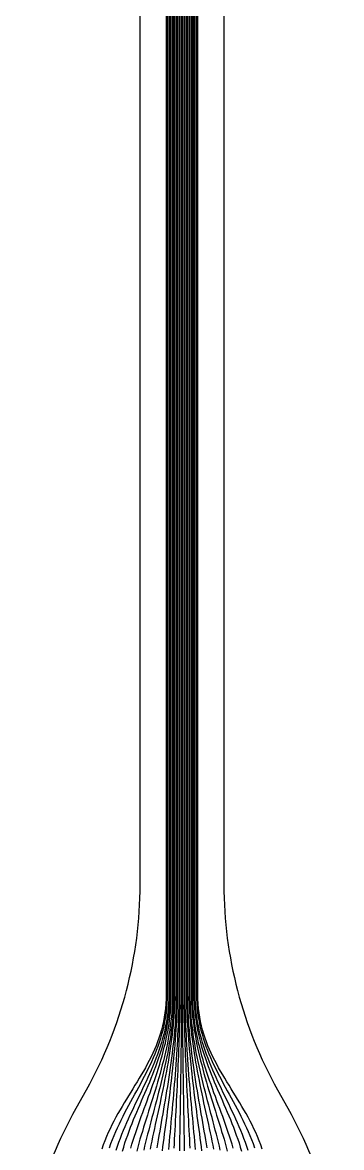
# Model space of a CAD drawing. Header units: millimetres. Extents: x 0 to 9.6, y 0 to 26.9.
# Drawn here: x 4.398 to 5.159, y 21.484 to 24.167 of the extents above; entities that cross this region are included whole.
import ezdxf

# ---------------------------------------------------------------- set-up
doc = ezdxf.new("R2010")
doc.units = ezdxf.units.MM
doc.header["$MEASUREMENT"] = 0
doc.layers.add('Insulation', color=112, linetype='Continuous')
doc.layers.add('Metal', color=52, linetype='Continuous')

msp = doc.modelspace()

# ---------------------------------------------------------------- linework, layer by layer
at = {"layer": 'Insulation'}
msp.add_lwpolyline([(4.398, 4.35), (4.398, 21.0887, -0.128513), (4.5259, 21.5779), (4.5506, 21.6221, 0.128513), (4.6785, 22.1113), (4.6785, 26.75, -0.414214), (4.7785, 26.85, -0.414214), (4.8785, 26.75), (4.8785, 22.1113, 0.128513), (5.0064, 21.6221), (5.0311, 21.5779, -0.128513), (5.159, 21.0887), (5.159, 4.35, 0.414214)], format="xyb", dxfattribs=at)
at = {"layer": 'Metal'}
for points in [[(4.741, 25.2095), (4.741, 21.85, -0.004287), (4.741, 21.85), (4.7408, 21.8384), (4.7402, 21.8271), (4.7393, 21.816), (4.7379, 21.8052), (4.7363, 21.7947), (4.7343, 21.7844), (4.732, 21.7743), (4.7294, 21.7645), (4.7266, 21.7548), (4.7235, 21.7453), (4.7201, 21.736), (4.7165, 21.7269), (4.7127, 21.7179), (4.7087, 21.709), (4.7045, 21.7003), (4.7001, 21.6916), (4.6956, 21.683), (4.691, 21.6746), (4.6862, 21.6661), (4.6814, 21.6578), (4.6764, 21.6494), (4.6714, 21.6411), (4.6663, 21.6328), (4.6612, 21.6245), (4.6561, 21.6162), (4.6509, 21.6078), (4.6458, 21.5994), (4.6407, 21.591), (4.6356, 21.5824), (4.6306, 21.5738), (4.6256, 21.5651), (4.6208, 21.5563), (4.616, 21.5474), (4.6114, 21.5383), (4.6069, 21.5291), (4.6025, 21.5197), (4.5983, 21.5101), (4.5943, 21.5003), (4.5905, 21.4904), (4.5869, 21.4802)], [(4.6055, 21.4837), (4.609, 21.4936), (4.6127, 21.5032), (4.6166, 21.5128), (4.6206, 21.5221), (4.6247, 21.5314), (4.629, 21.5406), (4.6334, 21.5496), (4.6379, 21.5586), (4.6424, 21.5675), (4.647, 21.5763), (4.6517, 21.585), (4.6564, 21.5938), (4.6611, 21.6024), (4.6659, 21.6111), (4.6706, 21.6197), (4.6753, 21.6283), (4.68, 21.637), (4.6846, 21.6456), (4.6891, 21.6543), (4.6936, 21.663), (4.698, 21.6718), (4.7023, 21.6806), (4.7064, 21.6895), (4.7104, 21.6985), (4.7143, 21.7075), (4.718, 21.7167), (4.7215, 21.726), (4.7248, 21.7354), (4.7279, 21.7449), (4.7307, 21.7546), (4.7334, 21.7644), (4.7357, 21.7744), (4.7378, 21.7846), (4.7397, 21.795), (4.7412, 21.8055), (4.7424, 21.8163), (4.7433, 21.8273), (4.7438, 21.8385), (4.744, 21.85, 0.003996), (4.744, 21.85), (4.744, 25.2095, 0.002558)], [(4.747, 25.2095), (4.747, 21.85, -0.003697), (4.747, 21.85), (4.7468, 21.8387), (4.7463, 21.8276), (4.7455, 21.8166), (4.7444, 21.8059), (4.743, 21.7953), (4.7414, 21.7848), (4.7395, 21.7745), (4.7373, 21.7644), (4.7349, 21.7544), (4.7323, 21.7445), (4.7294, 21.7347), (4.7264, 21.725), (4.7232, 21.7155), (4.7198, 21.706), (4.7163, 21.6967), (4.7127, 21.6874), (4.7089, 21.6781), (4.705, 21.669), (4.701, 21.6599), (4.6969, 21.6508), (4.6928, 21.6418), (4.6885, 21.6328), (4.6843, 21.6239), (4.68, 21.6149), (4.6757, 21.606), (4.6713, 21.597), (4.667, 21.5881), (4.6627, 21.5791), (4.6585, 21.5701), (4.6542, 21.5611), (4.6501, 21.552), (4.646, 21.5429), (4.642, 21.5338), (4.6381, 21.5245), (4.6343, 21.5152), (4.6307, 21.5058), (4.6272, 21.4964), (4.6238, 21.4868), (4.6206, 21.4771)], [(4.6363, 21.4758), (4.6393, 21.4854), (4.6423, 21.495), (4.6455, 21.5044), (4.6488, 21.5138), (4.6523, 21.5231), (4.6558, 21.5324), (4.6594, 21.5415), (4.6631, 21.5507), (4.6668, 21.5598), (4.6706, 21.5688), (4.6745, 21.5778), (4.6783, 21.5868), (4.6822, 21.5958), (4.6861, 21.6048), (4.69, 21.6138), (4.6938, 21.6228), (4.6977, 21.6318), (4.7014, 21.6409), (4.7052, 21.6499), (4.7088, 21.6591), (4.7124, 21.6682), (4.7159, 21.6774), (4.7193, 21.6867), (4.7226, 21.6961), (4.7257, 21.7055), (4.7287, 21.715), (4.7316, 21.7247), (4.7343, 21.7344), (4.7368, 21.7442), (4.7392, 21.7541), (4.7413, 21.7642), (4.7433, 21.7744), (4.745, 21.7847), (4.7465, 21.7952), (4.7477, 21.8058), (4.7487, 21.8166), (4.7494, 21.8275), (4.7499, 21.8387), (4.75, 21.85, 0.003301), (4.75, 21.85), (4.75, 25.2095, 0.002558)], [(4.656, 21.4828), (4.6588, 21.4922), (4.6618, 21.5015), (4.6649, 21.5109), (4.668, 21.5203), (4.6712, 21.5297), (4.6745, 21.5391), (4.6779, 21.5485), (4.6813, 21.558), (4.6848, 21.5674), (4.6883, 21.5769), (4.6918, 21.5864), (4.6952, 21.5959), (4.6987, 21.6055), (4.7022, 21.615), (4.7057, 21.6247), (4.7091, 21.6343), (4.7125, 21.644), (4.7158, 21.6537), (4.719, 21.6635), (4.7221, 21.6733), (4.7252, 21.6832), (4.7282, 21.6931), (4.731, 21.7031), (4.7337, 21.7132), (4.7363, 21.7233), (4.7388, 21.7334), (4.7411, 21.7436), (4.7432, 21.7539), (4.7451, 21.7643), (4.7469, 21.7747), (4.7484, 21.7852), (4.7498, 21.7958), (4.7509, 21.8065), (4.7518, 21.8172), (4.7525, 21.8281), (4.7529, 21.839), (4.753, 21.85, 0.003075), (4.753, 21.85), (4.753, 25.2095, 0.002558)], [(4.756, 25.2095), (4.756, 21.85, -0.002751), (4.756, 21.85), (4.7559, 21.8391), (4.7555, 21.8283), (4.755, 21.8175), (4.7542, 21.8068), (4.7532, 21.7961), (4.752, 21.7854), (4.7506, 21.7748), (4.7491, 21.7642), (4.7473, 21.7537), (4.7455, 21.7432), (4.7435, 21.7327), (4.7413, 21.7223), (4.739, 21.7119), (4.7366, 21.7016), (4.7341, 21.6913), (4.7315, 21.681), (4.7288, 21.6708), (4.726, 21.6606), (4.7231, 21.6505), (4.7202, 21.6404), (4.7173, 21.6304), (4.7142, 21.6204), (4.7112, 21.6104), (4.7081, 21.6005), (4.705, 21.5907), (4.702, 21.5808), (4.6989, 21.5711), (4.6958, 21.5613), (4.6928, 21.5516), (4.6897, 21.542), (4.6868, 21.5324), (4.6839, 21.5228), (4.681, 21.5133), (4.6782, 21.5039), (4.6755, 21.4944), (4.6729, 21.4851), (4.6704, 21.4757)], [(4.759, 25.2095), (4.759, 21.85, -0.002417), (4.759, 21.85), (4.7589, 21.8393), (4.7586, 21.8286), (4.7581, 21.8178), (4.7574, 21.8071), (4.7565, 21.7964), (4.7555, 21.7856), (4.7543, 21.7749), (4.753, 21.7642), (4.7515, 21.7534), (4.7499, 21.7427), (4.7481, 21.732), (4.7463, 21.7214), (4.7443, 21.7107), (4.7422, 21.7001), (4.74, 21.6895), (4.7378, 21.6789), (4.7354, 21.6684), (4.733, 21.6579), (4.7305, 21.6474), (4.728, 21.637), (4.7254, 21.6266), (4.7228, 21.6163), (4.7202, 21.606), (4.7175, 21.5957), (4.7148, 21.5856), (4.7122, 21.5754), (4.7095, 21.5654), (4.7068, 21.5554), (4.7042, 21.5455), (4.7016, 21.5356), (4.699, 21.5258), (4.6965, 21.5161), (4.694, 21.5065), (4.6916, 21.497), (4.6892, 21.4875), (4.687, 21.4781)], [(4.703, 21.4806), (4.705, 21.4901), (4.707, 21.4997), (4.7091, 21.5094), (4.7112, 21.5193), (4.7134, 21.5293), (4.7156, 21.5393), (4.7179, 21.5495), (4.7201, 21.5597), (4.7224, 21.5701), (4.7246, 21.5805), (4.7269, 21.591), (4.7291, 21.6015), (4.7314, 21.6121), (4.7336, 21.6228), (4.7358, 21.6335), (4.7379, 21.6443), (4.74, 21.6551), (4.742, 21.6659), (4.744, 21.6768), (4.7459, 21.6877), (4.7478, 21.6986), (4.7495, 21.7095), (4.7512, 21.7204), (4.7528, 21.7314), (4.7543, 21.7423), (4.7557, 21.7532), (4.7569, 21.7641), (4.758, 21.775), (4.7591, 21.7858), (4.7599, 21.7966), (4.7607, 21.8074), (4.7612, 21.8181), (4.7617, 21.8288), (4.7619, 21.8394), (4.762, 21.85, 0.002075), (4.762, 21.85), (4.762, 25.2095, 0.002558)], [(4.765, 25.2095), (4.765, 21.85, -0.001722), (4.765, 21.85), (4.7649, 21.8396), (4.7647, 21.8291), (4.7644, 21.8184), (4.7639, 21.8077), (4.7633, 21.7969), (4.7626, 21.786), (4.7618, 21.7751), (4.7608, 21.764), (4.7598, 21.753), (4.7587, 21.7419), (4.7575, 21.7307), (4.7562, 21.7195), (4.7548, 21.7083), (4.7534, 21.6971), (4.7519, 21.6859), (4.7503, 21.6747), (4.7487, 21.6635), (4.747, 21.6523), (4.7453, 21.6412), (4.7435, 21.63), (4.7418, 21.619), (4.7399, 21.608), (4.7381, 21.597), (4.7363, 21.5862), (4.7344, 21.5754), (4.7326, 21.5647), (4.7307, 21.554), (4.7289, 21.5435), (4.7271, 21.5332), (4.7252, 21.5229), (4.7235, 21.5127), (4.7217, 21.5027), (4.72, 21.4929), (4.7183, 21.4832)], [(4.7317, 21.4763), (4.733, 21.4861), (4.7343, 21.496), (4.7357, 21.5062), (4.7371, 21.5165), (4.7385, 21.527), (4.7399, 21.5376), (4.7413, 21.5484), (4.7428, 21.5593), (4.7442, 21.5703), (4.7457, 21.5814), (4.7471, 21.5926), (4.7485, 21.6038), (4.7499, 21.6152), (4.7513, 21.6266), (4.7527, 21.638), (4.754, 21.6495), (4.7553, 21.661), (4.7566, 21.6726), (4.7578, 21.6841), (4.7589, 21.6956), (4.7601, 21.7071), (4.7611, 21.7186), (4.7621, 21.73), (4.7631, 21.7414), (4.764, 21.7527), (4.7648, 21.764), (4.7655, 21.7752), (4.7661, 21.7862), (4.7667, 21.7972), (4.7671, 21.808), (4.7675, 21.8187), (4.7678, 21.8293), (4.7679, 21.8397), (4.768, 21.85, 0.001359), (4.768, 21.85), (4.768, 25.2095, 0.002558)], [(4.771, 25.2095), (4.771, 21.85, -0.000985), (4.771, 21.85), (4.771, 21.8399), (4.7708, 21.8296), (4.7707, 21.819), (4.7704, 21.8083), (4.7701, 21.7975), (4.7697, 21.7864), (4.7692, 21.7752), (4.7687, 21.7639), (4.7681, 21.7525), (4.7675, 21.741), (4.7668, 21.7294), (4.7661, 21.7177), (4.7653, 21.7059), (4.7645, 21.6941), (4.7637, 21.6823), (4.7628, 21.6705), (4.7619, 21.6586), (4.761, 21.6467), (4.76, 21.6349), (4.7591, 21.6231), (4.7581, 21.6114), (4.7571, 21.5997), (4.7561, 21.5881), (4.755, 21.5766), (4.754, 21.5652), (4.753, 21.5539), (4.752, 21.5427), (4.7509, 21.5317), (4.7499, 21.5208), (4.7489, 21.5101), (4.7479, 21.4996), (4.747, 21.4893), (4.746, 21.4793)], [(4.7596, 21.4827), (4.7602, 21.4931), (4.7607, 21.5038), (4.7614, 21.5147), (4.762, 21.5258), (4.7626, 21.537), (4.7632, 21.5485), (4.7638, 21.5601), (4.7644, 21.5718), (4.765, 21.5836), (4.7656, 21.5956), (4.7663, 21.6076), (4.7668, 21.6197), (4.7674, 21.6318), (4.768, 21.644), (4.7686, 21.6561), (4.7691, 21.6683), (4.7696, 21.6805), (4.7701, 21.6926), (4.7706, 21.7047), (4.7711, 21.7168), (4.7715, 21.7287), (4.7719, 21.7406), (4.7723, 21.7523), (4.7726, 21.7639), (4.7729, 21.7753), (4.7732, 21.7866), (4.7734, 21.7977), (4.7736, 21.8086), (4.7738, 21.8193), (4.7739, 21.8298), (4.774, 21.84), (4.774, 21.85, 0.0006), (4.774, 21.85), (4.774, 25.2095, 0.002558)], [(4.777, 25.2095), (4.777, 21.85, -0.000203), (4.777, 21.85), (4.777, 21.8402), (4.777, 21.8301), (4.7769, 21.8197), (4.7769, 21.809), (4.7768, 21.798), (4.7767, 21.7868), (4.7766, 21.7754), (4.7765, 21.7638), (4.7764, 21.7521), (4.7763, 21.7401), (4.7762, 21.728), (4.776, 21.7158), (4.7759, 21.7035), (4.7757, 21.6912), (4.7755, 21.6787), (4.7754, 21.6662), (4.7752, 21.6537), (4.775, 21.6412), (4.7748, 21.6287), (4.7746, 21.6162), (4.7744, 21.6038), (4.7742, 21.5914), (4.774, 21.5791), (4.7738, 21.567), (4.7736, 21.555), (4.7734, 21.5431), (4.7732, 21.5314), (4.773, 21.5198), (4.7728, 21.5085), (4.7726, 21.4974), (4.7724, 21.4866), (4.7722, 21.476)], [(4.7848, 21.476), (4.7846, 21.4866), (4.7844, 21.4974), (4.7842, 21.5085), (4.784, 21.5198), (4.7838, 21.5314), (4.7836, 21.5431), (4.7834, 21.555), (4.7832, 21.567), (4.783, 21.5791), (4.7828, 21.5914), (4.7826, 21.6038), (4.7824, 21.6162), (4.7822, 21.6287), (4.782, 21.6412), (4.7818, 21.6537), (4.7816, 21.6662), (4.7815, 21.6787), (4.7813, 21.6912), (4.7811, 21.7035), (4.781, 21.7158), (4.7808, 21.728), (4.7807, 21.7401), (4.7806, 21.7521), (4.7805, 21.7638), (4.7804, 21.7754), (4.7803, 21.7868), (4.7802, 21.798), (4.7801, 21.809), (4.7801, 21.8197), (4.78, 21.8301), (4.78, 21.8402), (4.78, 21.85, -0.000203), (4.78, 21.85), (4.78, 25.2095, -0.002886)], [(4.783, 25.2095), (4.783, 21.85, 0.0006), (4.783, 21.85), (4.783, 21.84), (4.7831, 21.8298), (4.7832, 21.8193), (4.7834, 21.8086), (4.7836, 21.7977), (4.7838, 21.7866), (4.7841, 21.7753), (4.7844, 21.7639), (4.7847, 21.7523), (4.7851, 21.7406), (4.7855, 21.7287), (4.7859, 21.7168), (4.7864, 21.7047), (4.7869, 21.6926), (4.7874, 21.6805), (4.7879, 21.6683), (4.7884, 21.6561), (4.789, 21.644), (4.7896, 21.6318), (4.7902, 21.6197), (4.7907, 21.6076), (4.7914, 21.5956), (4.792, 21.5836), (4.7926, 21.5718), (4.7932, 21.5601), (4.7938, 21.5485), (4.7944, 21.537), (4.795, 21.5258), (4.7956, 21.5147), (4.7963, 21.5038), (4.7968, 21.4931), (4.7974, 21.4827)], [(4.811, 21.4793), (4.81, 21.4893), (4.8091, 21.4996), (4.8081, 21.5101), (4.8071, 21.5208), (4.8061, 21.5317), (4.805, 21.5427), (4.804, 21.5539), (4.803, 21.5652), (4.802, 21.5766), (4.8009, 21.5881), (4.7999, 21.5997), (4.7989, 21.6114), (4.7979, 21.6231), (4.797, 21.6349), (4.796, 21.6467), (4.7951, 21.6586), (4.7942, 21.6705), (4.7933, 21.6823), (4.7925, 21.6941), (4.7917, 21.7059), (4.7909, 21.7177), (4.7902, 21.7294), (4.7895, 21.741), (4.7889, 21.7525), (4.7883, 21.7639), (4.7878, 21.7752), (4.7873, 21.7864), (4.7869, 21.7975), (4.7866, 21.8083), (4.7863, 21.819), (4.7862, 21.8296), (4.786, 21.8399), (4.786, 21.85, -0.000985), (4.786, 21.85), (4.786, 25.2095, -0.002886)], [(4.789, 25.2095), (4.789, 21.85, 0.001359), (4.789, 21.85), (4.7891, 21.8397), (4.7892, 21.8293), (4.7895, 21.8187), (4.7899, 21.808), (4.7903, 21.7972), (4.7909, 21.7862), (4.7915, 21.7752), (4.7922, 21.764), (4.793, 21.7527), (4.7939, 21.7414), (4.7949, 21.73), (4.7959, 21.7186), (4.7969, 21.7071), (4.7981, 21.6956), (4.7992, 21.6841), (4.8004, 21.6726), (4.8017, 21.661), (4.803, 21.6495), (4.8043, 21.638), (4.8057, 21.6266), (4.8071, 21.6152), (4.8085, 21.6038), (4.8099, 21.5926), (4.8113, 21.5814), (4.8128, 21.5703), (4.8142, 21.5593), (4.8157, 21.5484), (4.8171, 21.5376), (4.8185, 21.527), (4.8199, 21.5165), (4.8213, 21.5062), (4.8227, 21.496), (4.824, 21.4861), (4.8253, 21.4763)], [(4.8387, 21.4832), (4.837, 21.4929), (4.8353, 21.5027), (4.8335, 21.5127), (4.8318, 21.5229), (4.8299, 21.5332), (4.8281, 21.5435), (4.8263, 21.554), (4.8244, 21.5647), (4.8226, 21.5754), (4.8207, 21.5862), (4.8189, 21.597), (4.8171, 21.608), (4.8152, 21.619), (4.8135, 21.63), (4.8117, 21.6412), (4.81, 21.6523), (4.8083, 21.6635), (4.8067, 21.6747), (4.8051, 21.6859), (4.8036, 21.6971), (4.8022, 21.7083), (4.8008, 21.7195), (4.7995, 21.7307), (4.7983, 21.7419), (4.7972, 21.753), (4.7962, 21.764), (4.7952, 21.7751), (4.7944, 21.786), (4.7937, 21.7969), (4.7931, 21.8077), (4.7926, 21.8184), (4.7923, 21.8291), (4.7921, 21.8396), (4.792, 21.85, -0.001722), (4.792, 21.85), (4.792, 25.2095, -0.002886)], [(4.795, 25.2095), (4.795, 21.85, 0.002075), (4.795, 21.85), (4.7951, 21.8394), (4.7953, 21.8288), (4.7958, 21.8181), (4.7963, 21.8074), (4.7971, 21.7966), (4.7979, 21.7858), (4.799, 21.775), (4.8001, 21.7641), (4.8013, 21.7532), (4.8027, 21.7423), (4.8042, 21.7314), (4.8058, 21.7204), (4.8075, 21.7095), (4.8092, 21.6986), (4.8111, 21.6877), (4.813, 21.6768), (4.815, 21.6659), (4.817, 21.6551), (4.8191, 21.6443), (4.8212, 21.6335), (4.8234, 21.6228), (4.8256, 21.6121), (4.8279, 21.6015), (4.8301, 21.591), (4.8324, 21.5805), (4.8346, 21.5701), (4.8369, 21.5597), (4.8391, 21.5495), (4.8414, 21.5393), (4.8436, 21.5293), (4.8458, 21.5193), (4.8479, 21.5094), (4.85, 21.4997), (4.852, 21.4901), (4.854, 21.4806)], [(4.87, 21.4781), (4.8678, 21.4875), (4.8654, 21.497), (4.863, 21.5065), (4.8605, 21.5161), (4.858, 21.5258), (4.8554, 21.5356), (4.8528, 21.5455), (4.8502, 21.5554), (4.8475, 21.5654), (4.8448, 21.5754), (4.8422, 21.5856), (4.8395, 21.5957), (4.8368, 21.606), (4.8342, 21.6163), (4.8316, 21.6266), (4.829, 21.637), (4.8265, 21.6474), (4.824, 21.6579), (4.8216, 21.6684), (4.8192, 21.6789), (4.817, 21.6895), (4.8148, 21.7001), (4.8127, 21.7107), (4.8107, 21.7214), (4.8089, 21.732), (4.8071, 21.7427), (4.8055, 21.7534), (4.804, 21.7642), (4.8027, 21.7749), (4.8015, 21.7856), (4.8005, 21.7964), (4.7996, 21.8071), (4.7989, 21.8178), (4.7984, 21.8286), (4.7981, 21.8393), (4.798, 21.85, -0.002417), (4.798, 21.85), (4.798, 25.2095, -0.002886)], [(4.801, 25.2095), (4.801, 21.85, 0.002751), (4.801, 21.85), (4.8011, 21.8391), (4.8015, 21.8283), (4.802, 21.8175), (4.8028, 21.8068), (4.8038, 21.7961), (4.805, 21.7854), (4.8064, 21.7748), (4.8079, 21.7642), (4.8097, 21.7537), (4.8115, 21.7432), (4.8135, 21.7327), (4.8157, 21.7223), (4.818, 21.7119), (4.8204, 21.7016), (4.8229, 21.6913), (4.8255, 21.681), (4.8282, 21.6708), (4.831, 21.6606), (4.8339, 21.6505), (4.8368, 21.6404), (4.8397, 21.6304), (4.8428, 21.6204), (4.8458, 21.6104), (4.8489, 21.6005), (4.852, 21.5907), (4.855, 21.5808), (4.8581, 21.5711), (4.8612, 21.5613), (4.8642, 21.5516), (4.8673, 21.542), (4.8702, 21.5324), (4.8731, 21.5228), (4.876, 21.5133), (4.8788, 21.5039), (4.8815, 21.4944), (4.8841, 21.4851), (4.8866, 21.4757)], [(4.901, 21.4828), (4.8982, 21.4922), (4.8952, 21.5015), (4.8921, 21.5109), (4.889, 21.5203), (4.8858, 21.5297), (4.8825, 21.5391), (4.8791, 21.5485), (4.8757, 21.558), (4.8722, 21.5674), (4.8687, 21.5769), (4.8652, 21.5864), (4.8618, 21.5959), (4.8583, 21.6055), (4.8548, 21.615), (4.8513, 21.6247), (4.8479, 21.6343), (4.8445, 21.644), (4.8412, 21.6537), (4.838, 21.6635), (4.8349, 21.6733), (4.8318, 21.6832), (4.8288, 21.6931), (4.826, 21.7031), (4.8233, 21.7132), (4.8207, 21.7233), (4.8182, 21.7334), (4.8159, 21.7436), (4.8138, 21.7539), (4.8119, 21.7643), (4.8101, 21.7747), (4.8086, 21.7852), (4.8072, 21.7958), (4.8061, 21.8065), (4.8052, 21.8172), (4.8045, 21.8281), (4.8041, 21.839), (4.804, 21.85, -0.003075), (4.804, 21.85), (4.804, 25.2095, -0.002886)], [(4.807, 25.2095), (4.807, 21.85, 0.003301), (4.807, 21.85), (4.8071, 21.8387), (4.8076, 21.8275), (4.8083, 21.8166), (4.8093, 21.8058), (4.8105, 21.7952), (4.812, 21.7847), (4.8137, 21.7744), (4.8157, 21.7642), (4.8178, 21.7541), (4.8202, 21.7442), (4.8227, 21.7344), (4.8254, 21.7247), (4.8283, 21.715), (4.8313, 21.7055), (4.8344, 21.6961), (4.8377, 21.6867), (4.8411, 21.6774), (4.8446, 21.6682), (4.8482, 21.6591), (4.8518, 21.6499), (4.8556, 21.6409), (4.8593, 21.6318), (4.8632, 21.6228), (4.867, 21.6138), (4.8709, 21.6048), (4.8748, 21.5958), (4.8787, 21.5868), (4.8825, 21.5778), (4.8864, 21.5688), (4.8902, 21.5598), (4.8939, 21.5507), (4.8976, 21.5415), (4.9012, 21.5324), (4.9047, 21.5231), (4.9082, 21.5138), (4.9115, 21.5044), (4.9147, 21.495), (4.9177, 21.4854), (4.9207, 21.4758)], [(4.9364, 21.4771), (4.9332, 21.4868), (4.9298, 21.4964), (4.9263, 21.5058), (4.9227, 21.5152), (4.9189, 21.5245), (4.915, 21.5338), (4.911, 21.5429), (4.9069, 21.552), (4.9028, 21.5611), (4.8985, 21.5701), (4.8943, 21.5791), (4.89, 21.5881), (4.8857, 21.597), (4.8813, 21.606), (4.877, 21.6149), (4.8727, 21.6239), (4.8685, 21.6328), (4.8642, 21.6418), (4.8601, 21.6508), (4.856, 21.6599), (4.852, 21.669), (4.8481, 21.6781), (4.8443, 21.6874), (4.8407, 21.6967), (4.8372, 21.706), (4.8338, 21.7155), (4.8306, 21.725), (4.8276, 21.7347), (4.8247, 21.7445), (4.8221, 21.7544), (4.8197, 21.7644), (4.8175, 21.7745), (4.8156, 21.7848), (4.814, 21.7953), (4.8126, 21.8059), (4.8115, 21.8166), (4.8107, 21.8276), (4.8102, 21.8387), (4.81, 21.85, -0.003697), (4.81, 21.85), (4.81, 25.2095, -0.002886)], [(4.813, 25.2095), (4.813, 21.85, 0.003996), (4.813, 21.85), (4.8132, 21.8385), (4.8137, 21.8273), (4.8146, 21.8163), (4.8158, 21.8055), (4.8173, 21.795), (4.8192, 21.7846), (4.8213, 21.7744), (4.8236, 21.7644), (4.8263, 21.7546), (4.8291, 21.7449), (4.8322, 21.7354), (4.8355, 21.726), (4.839, 21.7167), (4.8427, 21.7075), (4.8466, 21.6985), (4.8506, 21.6895), (4.8547, 21.6806), (4.859, 21.6718), (4.8634, 21.663), (4.8679, 21.6543), (4.8724, 21.6456), (4.877, 21.637), (4.8817, 21.6283), (4.8864, 21.6197), (4.8911, 21.6111), (4.8959, 21.6024), (4.9006, 21.5938), (4.9053, 21.585), (4.91, 21.5763), (4.9146, 21.5675), (4.9191, 21.5586), (4.9236, 21.5496), (4.928, 21.5406), (4.9323, 21.5314), (4.9364, 21.5221), (4.9404, 21.5128), (4.9443, 21.5032), (4.948, 21.4936), (4.9515, 21.4837)], [(4.9701, 21.4802), (4.9665, 21.4904), (4.9627, 21.5003), (4.9587, 21.5101), (4.9545, 21.5197), (4.9501, 21.5291), (4.9456, 21.5383), (4.941, 21.5474), (4.9362, 21.5563), (4.9314, 21.5651), (4.9264, 21.5738), (4.9214, 21.5824), (4.9163, 21.591), (4.9112, 21.5994), (4.9061, 21.6078), (4.9009, 21.6162), (4.8958, 21.6245), (4.8907, 21.6328), (4.8856, 21.6411), (4.8806, 21.6494), (4.8756, 21.6578), (4.8708, 21.6661), (4.866, 21.6746), (4.8614, 21.683), (4.8569, 21.6916), (4.8525, 21.7003), (4.8483, 21.709), (4.8443, 21.7179), (4.8405, 21.7269), (4.8369, 21.736), (4.8335, 21.7453), (4.8304, 21.7548), (4.8276, 21.7645), (4.825, 21.7743), (4.8227, 21.7844), (4.8207, 21.7947), (4.8191, 21.8052), (4.8177, 21.816), (4.8168, 21.8271), (4.8162, 21.8384), (4.816, 21.85, -0.004287), (4.816, 21.85), (4.816, 25.2095, -0.002886)]]:
    msp.add_lwpolyline(points, format="xyb", dxfattribs=at)

doc.saveas('drawing.dxf')
